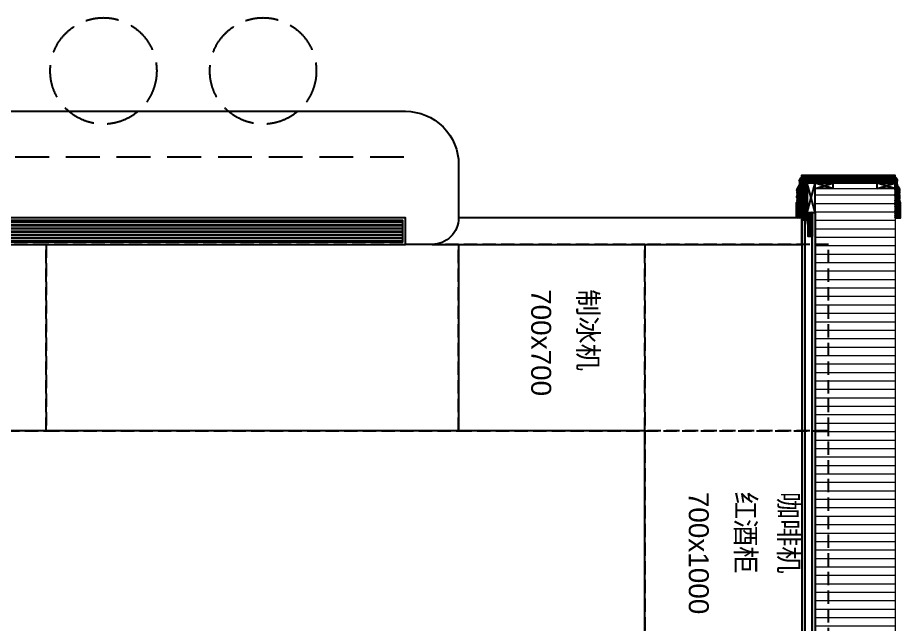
# Model space of a CAD drawing. Header units: millimetres. Extents: x 90086 to 135690, y -7745 to 15991.
# Drawn here: x 108052 to 111370, y 9842 to 12121 of the extents above; entities that cross this region are included whole.
import ezdxf

# ---------------------------------------------------------------- set-up
doc = ezdxf.new("R2010")
doc.units = ezdxf.units.MM
for name, pattern in [('ACAD_ISO02W100', [15, 12, -3]), ('DASH', [0.35, 0.25, -0.1]), ('DASHED', [19.05, 12.7, -6.35]), ('HIDDEN2', [0.1875, 0.125, -0.0625])]:
    doc.linetypes.add(name, pattern=pattern)
for name, color, linetype, lineweight in [('_ACM-A-WALL-HACH', 251, 'Continuous', 9), ('I-PL-WALL-FHINISH', 73, 'Continuous', 13), ('I-WALL', 6, 'Continuous', 13)]:
    doc.layers.add(name, color=color, linetype=linetype, lineweight=lineweight)
for name, color, linetype in [('FURN', 1, 'Continuous'), ('I-DETL-LW01', 1, 'Continuous'), ('I-DETL-LW02', 2, 'Continuous'), ('I-DETL-LW251', 251, 'Continuous'), ('I-PL-FURN', 1, 'DASH'), ('I-PL-IDS-MILL', 40, 'Continuous'), ('I-PL-LIGHT', 1, 'HIDDEN2'), ('PE-尺寸标注', 44, 'Continuous'), ('WALL TYPE$0$HATCH', 8, 'Continuous')]:
    doc.layers.add(name, color=color, linetype=linetype)
doc.styles.add('Arial', font='ARIALUNI.ttf')

# ---------------------------------------------------------------- blocks, each defined once
blk = doc.blocks.new('海龙_1215173755')
at = {"layer": 'WALL TYPE$0$HATCH', "ltscale": 2}
h = blk.add_hatch(dxfattribs=at)
h.set_pattern_fill('ANSI32', color=256, scale=0.5)
h.set_pattern_definition([(45, (-39299.698, -12402.6693), (-3.36759605, 3.36759605), []), (45, (-39297.453, -12402.6693), (-3.36759605, 3.36759605), [])])
edge = h.paths.add_edge_path()
edge.add_line((2.3, -7.2), (2.3, 11.3))
edge.add_line((2.3, 11.3), (-2.8, 11.3))
edge.add_arc((-2.8, 9.3), 2, 90, 201.2139)
edge.add_arc((-6, 5.9), 2.97, -243.0808, 63.0808, ccw=False)
edge.add_arc((-9.2, 9.3), 2, 338.7861, 450)
edge.add_line((-9.2, 11.3), (-22.7, 11.3))
edge.add_line((-22.7, 11.3), (-22.7, 9.3))
edge.add_line((-22.7, 9.3), (-9.2, 9.3))
edge.add_arc((-6, 6.1), 4.51, 135.3033, 404.6967)
edge.add_line((-2.8, 9.3), (0.3, 9.3))
edge.add_line((0.3, 9.3), (0.3, -3.5))
edge.add_line((0.3, -3.5), (0.3, -5.1))
edge.add_line((0.3, -5.1), (-6.5, -5.1))
edge.add_line((-6.5, -5.1), (-6.5, -7.2))
edge.add_line((-6.5, -7.2), (2.3, -7.2))
at = {"color": 1, "linetype": 'Continuous', "lineweight": 15}
blk.add_lwpolyline([(2.3, -7.2), (2.3, 11.3), (-2.8, 11.3, 0.527318), (-4.6, 8.5, -4.178276), (-7.3, 8.5, 0.527318), (-9.2, 11.3), (-22.7, 11.3), (-22.7, 9.3), (-9.2, 9.3, 2.396256), (-2.8, 9.3), (0.3, 9.3), (0.3, -3.5), (0.3, -5.1), (-6.5, -5.1), (-6.5, -7.2)], format="xyb", close=True, dxfattribs=at)
at = {"color": 1, "linetype": 'Continuous', "lineweight": 15, "elevation": 7.8}
blk.add_lwpolyline([(-17.3, 24.1), (-17.3, 8.5), (-15.2, 8.5), (-15.2, 24.1)], close=True, dxfattribs=at)
blk = doc.blocks.new('海龙_1215174788')
at = {"layer": 'I-DETL-LW01'}
for p, q in [((-55, 0), (55, -30)), ((-55, -30), (55, 0))]:
    blk.add_line(p, q, dxfattribs=at)
blk.add_lwpolyline([(55, -30), (-55, -30), (-55, 0), (55, 0), (55, -30)], close=True, dxfattribs=at)
blk = doc.blocks.new('K_18')
at = {"layer": 'I-DETL-LW01'}
for p, q in [((33.2, 0), (-33.2, -20)), ((-33.2, 0), (33.2, -20))]:
    blk.add_line(p, q, dxfattribs=at)
blk.add_lwpolyline([(-33.2, -20), (-33.2, 0), (33.2, 0), (33.2, -20), (-33.2, -20)], close=True, dxfattribs=at)
blk = doc.blocks.new('K_23')
at = {"layer": 'I-DETL-LW251'}
h = blk.add_hatch(dxfattribs=at)
h.set_pattern_fill('ANSI38', color=250, angle=-180)
h.set_pattern_definition([(225, (39382.281, 12629.7715), (2.24506403, -2.24506403), []), (315, (39382.281, 12629.7715), (6.7351921, -2.24506403), [7.9375, -4.7625])])
h.paths.add_polyline_path([(-50, -205), (-60, -205), (-60, -360), (-50, -360)])
h.paths.add_polyline_path([(-50, -20), (-60, -20), (-60, -205), (-50, -205)])
h = blk.add_hatch(dxfattribs=at)
h.set_pattern_fill('ANSI38', color=250, angle=-270)
h.set_pattern_definition([(135, (39382.281, 12570.7274), (-2.24506403, -2.24506403), []), (225, (39382.281, 12570.7274), (-2.24506403, -6.7351921), [7.9375, -4.7625])])
h.paths.add_polyline_path([(-50, -350), (60, -350), (60, -360), (-50, -360)])
at = {"layer": 'PE-尺寸标注'}
h = blk.add_hatch(dxfattribs=at)
h.set_pattern_fill('木纹面1', color=250, scale=5, angle=-270, style=0, pattern_type=2)
h.set_pattern_definition([(153.434949, (-140730.957, -13601.318), (1e-09, 20), [4.6213684, -17.7393114]), (130.601295, (-140748.251, -13614.475), (-2e-08, 20), [4.1580665, -88.037378]), (130.601295, (-140768.251, -13604.475), (-2e-08, 20), [4.1580665, -88.037378]), (130.601295, (-140788.251, -13594.475), (1e-08, 20), [4.1580665, -88.037378]), (153.434949, (-140728.162, -13611.466), (1e-09, 20), [4.2370078, -18.123672]), (140.194429, (-140731.952, -13609.57), (-8e-10, 20), [2.2404905, -75.862006]), (140.194429, (-140751.952, -13599.57), (-8e-10, 20), [2.2404905, -75.862006]), (140.194429, (-140771.952, -13589.57), (-8e-10, 20), [2.2404905, -75.862006]), (111.8014095, (-140733.673, -13608.136), (3e-08, 20), [2.8687121, -50.982936]), (123.6900675, (-140734.738, -13605.473), (1e-08, 20), [2.521813, -33.5336997]), (153.434949, (-140736.137, -13603.375), (8e-09, 20), [3.3552885, -19.005391]), (135, (-140739.138, -13601.874), (1e-14, 20), [2.717818, -53.8507243]), (135, (-140759.138, -13591.874), (1e-14, 20), [2.717818, -53.8507243]), (111.8014095, (-140741.06, -13599.952), (3e-08, 20), [2.19237, -51.659278]), (153.434949, (-140727.7, -13617.947), (8e-09, 20), [7.1896, -15.17108]), (140.194429, (-140734.13, -13614.731), (-8e-10, 20), [4.573562, -73.528935]), (140.194429, (-140754.13, -13604.731), (-8e-10, 20), [4.573562, -73.528935]), (140.194429, (-140774.13, -13594.731), (-8e-10, 20), [4.573562, -73.528935]), (123.6900675, (-140737.644, -13611.803), (1e-08, 20), [2.2405595, -33.8149534]), (105.945396, (-140738.887, -13609.939), (1.45e-06, 20), [3.5624845, -69.2386145]), (123.6900675, (-140739.865, -13606.514), (1e-08, 20), [4.0929665, -31.9625462]), (140.194429, (-140742.136, -13603.108), (-8e-10, 20), [5.197338, -72.905159]), (140.194429, (-140762.136, -13593.108), (-8e-10, 20), [5.197338, -72.905159]), (140.194429, (-140782.136, -13583.108), (3e-09, 20), [5.197338, -72.905159]), (111.8014095, (-140746.1286, -13599.781), (3e-08, 20), [5.7145015, -48.137147]), (140.194429, (-140735.09, -13619.251), (-8e-10, 20), [5.214067, -72.88843]), (140.194429, (-140755.09, -13609.251), (-8e-10, 20), [5.214067, -72.88843]), (140.194429, (-140775.09, -13599.251), (-8e-10, 20), [5.214067, -72.88843]), (123.6900675, (-140739.096, -13615.913), (1e-08, 20), [4.838075, -31.2174377]), (116.565051, (-140741.78, -13611.888), (-1e-09, 20), [7.98596, -81.456759]), (116.565051, (-140761.78, -13601.888), (-1e-09, 20), [7.98596, -81.456759]), (130.601295, (-140745.351, -13604.745), (-2e-08, 20), [4.319301, -87.876143]), (130.601295, (-140765.351, -13594.745), (-2e-08, 20), [4.319301, -87.876143]), (130.601295, (-140785.351, -13584.745), (-2e-08, 20), [4.319301, -87.876143]), (123.6900675, (-140741.874, -13617.917), (1e-08, 20), [2.7357916, -33.319722]), (116.565051, (-140743.392, -13615.64), (-8e-09, 20), [7.158076, -82.284643]), (116.565051, (-140763.392, -13605.64), (8e-08, 20), [7.158076, -82.284643]), (130.601295, (-140746.593, -13609.238), (-2e-08, 20), [1.700823, -90.4946216]), (130.601295, (-140766.593, -13599.238), (-2e-08, 20), [1.700823, -90.4946216]), (130.601295, (-140786.593, -13589.238), (-2e-08, 20), [1.700823, -90.4946216])])
edge = h.paths.add_edge_path()
edge.add_line((-65, -20), (60, -20))
edge.add_line((60, -20), (60, -20))
edge.add_line((60, -20), (80, -20))
edge.add_line((80, -20), (80, 0))
edge.add_line((80, 0), (23, 0))
edge.add_arc((18.9, 1.2), 4.26, 260.8861, 343.7626, ccw=False)
edge.add_arc((16.3, -5.2), 2.88, 48.9864, 176.76)
edge.add_arc((1.5, -24.3), 22.6, 58.2028, 121.7947)
edge.add_arc((-14.4, -5.7), 4.1, 9.3845, 139.2343)
edge.add_arc((-23.3, -13.3), 11.8, 60.5974, 123.6714)
edge.add_arc((-55.1, 28.8), 41, 265.8404, 308.0152, ccw=False)
edge.add_arc((-61, -13.2), 3.08, 20.575, 178.5813)
edge.add_line((-64, -13.1), (-66.4, -13.1))
edge.add_arc((-70.9, -11.4), 4.77, 280.7646, 339.5436, ccw=False)
edge.add_line((-70, -16.1), (-70, -30))
edge.add_line((-70, -30), (-65, -30))
edge.add_line((-65, -30), (-65, -20))
h = blk.add_hatch(dxfattribs=at)
h.set_pattern_fill('木纹面1', color=250, scale=5, angle=-270, style=0, pattern_type=2)
h.set_pattern_definition([(153.43495, (39381.414, 12647.705), (1e-09, 20), [4.621368, -17.739311]), (130.601295, (39364.12, 12634.548), (-2e-08, 20), [4.158067, -88.037378]), (130.601295, (39344.12, 12644.548), (-2e-08, 20), [4.158067, -88.037378]), (130.601295, (39324.12, 12654.548), (1e-08, 20), [4.158067, -88.037378]), (153.43495, (39384.21, 12637.557), (1e-09, 20), [4.237008, -18.123672]), (140.19443, (39380.42, 12639.452), (-8e-10, 20), [2.24049, -75.862006]), (140.19443, (39360.42, 12649.452), (-8e-10, 20), [2.24049, -75.862006]), (140.19443, (39340.42, 12659.452), (-8e-10, 20), [2.24049, -75.862006]), (111.80141, (39378.6984, 12640.8865), (3e-08, 20), [2.868712, -50.982936]), (123.690068, (39377.633, 12643.55), (1e-08, 20), [2.521813, -33.5337]), (153.43495, (39376.234, 12645.648), (8e-09, 20), [3.3552885, -19.005391]), (135, (39373.233, 12647.149), (1e-14, 20), [2.717818, -53.850724]), (135, (39353.233, 12657.149), (1e-14, 20), [2.717818, -53.850724]), (111.80141, (39371.311, 12649.0706), (3e-08, 20), [2.19237, -51.659278]), (153.43495, (39384.671, 12631.076), (8e-09, 20), [7.1896, -15.17108]), (140.19443, (39378.241, 12634.292), (-8e-10, 20), [4.573562, -73.528935]), (140.19443, (39358.241, 12644.292), (-8e-10, 20), [4.573562, -73.528935]), (140.19443, (39338.241, 12654.292), (-8e-10, 20), [4.573562, -73.528935]), (123.690068, (39374.727, 12637.219), (1e-08, 20), [2.2405595, -33.814953]), (105.945396, (39373.4845, 12639.0837), (1.45e-06, 20), [3.5624845, -69.238614]), (123.690068, (39372.506, 12642.509), (1e-08, 20), [4.0929665, -31.962546]), (140.19443, (39370.235, 12645.915), (-8e-10, 20), [5.197338, -72.90516]), (140.19443, (39350.235, 12655.915), (-8e-10, 20), [5.197338, -72.90516]), (140.19443, (39330.235, 12665.915), (3e-09, 20), [5.197338, -72.90516]), (111.80141, (39366.243, 12649.242), (3e-08, 20), [5.7145015, -48.137147]), (140.19443, (39377.281, 12629.771), (-8e-10, 20), [5.214067, -72.88843]), (140.19443, (39357.281, 12639.771), (-8e-10, 20), [5.214067, -72.88843]), (140.19443, (39337.281, 12649.771), (-8e-10, 20), [5.214067, -72.88843]), (123.690068, (39373.275, 12633.109), (1e-08, 20), [4.838075, -31.217438]), (116.56505, (39370.592, 12637.135), (-1e-09, 20), [7.98596, -81.456759]), (116.56505, (39350.592, 12647.135), (-1e-09, 20), [7.98596, -81.456759]), (130.601295, (39367.02, 12644.278), (-2e-08, 20), [4.3193, -87.876143]), (130.601295, (39347.02, 12654.278), (-2e-08, 20), [4.3193, -87.876143]), (130.601295, (39327.02, 12664.278), (-2e-08, 20), [4.3193, -87.876143]), (123.690068, (39370.497, 12631.106), (1e-08, 20), [2.735792, -33.319722]), (116.56505, (39368.9795, 12633.3825), (-8e-09, 20), [7.158076, -82.284643]), (116.56505, (39348.9795, 12643.3825), (8e-08, 20), [7.158076, -82.284643]), (130.601295, (39365.778, 12639.785), (-2e-08, 20), [1.700823, -90.494622]), (130.601295, (39345.778, 12649.785), (-2e-08, 20), [1.700823, -90.494622]), (130.601295, (39325.778, 12659.785), (-2e-08, 20), [1.700823, -90.494622])])
h.paths.add_polyline_path([(-60, -205), (-80, -205), (-80, -369.9), (-70, -369.9), (-70, -350), (-65, -350), (-65, -360), (-60, -360)])
h.paths.add_polyline_path([(-70, -20.1), (-80, -20.1), (-80, -205), (-60, -205), (-60, -10.1), (-65, -10.1), (-65, -20.1), (-70, -20.1)])
h = blk.add_hatch(dxfattribs=at)
h.set_pattern_fill('木纹面1', color=250, scale=5, angle=-270, style=0, pattern_type=2)
h.set_pattern_definition([(153.43495, (39381.414, 12588.66), (1e-09, 20), [4.621368, -17.739311]), (130.601295, (39364.12, 12575.504), (-2e-08, 20), [4.158067, -88.037378]), (130.601295, (39344.12, 12585.504), (-2e-08, 20), [4.158067, -88.037378]), (130.601295, (39324.12, 12595.504), (1e-08, 20), [4.158067, -88.037378]), (153.43495, (39384.21, 12578.513), (1e-09, 20), [4.237008, -18.123672]), (140.19443, (39380.42, 12580.408), (-8e-10, 20), [2.24049, -75.862006]), (140.19443, (39360.42, 12590.408), (-8e-10, 20), [2.24049, -75.862006]), (140.19443, (39340.42, 12600.408), (-8e-10, 20), [2.24049, -75.862006]), (111.80141, (39378.6984, 12581.8424), (3e-08, 20), [2.868712, -50.982936]), (123.690068, (39377.633, 12584.506), (1e-08, 20), [2.521813, -33.5337]), (153.43495, (39376.234, 12586.604), (8e-09, 20), [3.3552885, -19.005391]), (135, (39373.233, 12588.105), (1e-14, 20), [2.717818, -53.850724]), (135, (39353.233, 12598.105), (1e-14, 20), [2.717818, -53.850724]), (111.80141, (39371.311, 12590.0265), (3e-08, 20), [2.19237, -51.659278]), (153.43495, (39384.671, 12572.032), (8e-09, 20), [7.1896, -15.17108]), (140.19443, (39378.241, 12575.247), (-8e-10, 20), [4.573562, -73.528935]), (140.19443, (39358.241, 12585.247), (-8e-10, 20), [4.573562, -73.528935]), (140.19443, (39338.241, 12595.247), (-8e-10, 20), [4.573562, -73.528935]), (123.690068, (39374.727, 12578.175), (1e-08, 20), [2.2405595, -33.814953]), (105.945396, (39373.4845, 12580.0396), (1.45e-06, 20), [3.5624845, -69.238614]), (123.690068, (39372.506, 12583.465), (1e-08, 20), [4.0929665, -31.962546]), (140.19443, (39370.235, 12586.87), (-8e-10, 20), [5.197338, -72.90516]), (140.19443, (39350.235, 12596.87), (-8e-10, 20), [5.197338, -72.90516]), (140.19443, (39330.235, 12606.87), (3e-09, 20), [5.197338, -72.90516]), (111.80141, (39366.243, 12590.198), (3e-08, 20), [5.7145015, -48.137147]), (140.19443, (39377.281, 12570.727), (-8e-10, 20), [5.214067, -72.88843]), (140.19443, (39357.281, 12580.727), (-8e-10, 20), [5.214067, -72.88843]), (140.19443, (39337.281, 12590.727), (-8e-10, 20), [5.214067, -72.88843]), (123.690068, (39373.275, 12574.065), (1e-08, 20), [4.838075, -31.217438]), (116.56505, (39370.592, 12578.091), (-1e-09, 20), [7.98596, -81.456759]), (116.56505, (39350.592, 12588.091), (-1e-09, 20), [7.98596, -81.456759]), (130.601295, (39367.02, 12585.234), (-2e-08, 20), [4.3193, -87.876143]), (130.601295, (39347.02, 12595.234), (-2e-08, 20), [4.3193, -87.876143]), (130.601295, (39327.02, 12605.234), (-2e-08, 20), [4.3193, -87.876143]), (123.690068, (39370.497, 12572.062), (1e-08, 20), [2.735792, -33.319722]), (116.56505, (39368.9795, 12574.338), (-8e-09, 20), [7.158076, -82.284643]), (116.56505, (39348.9795, 12584.338), (8e-08, 20), [7.158076, -82.284643]), (130.601295, (39365.778, 12580.741), (-2e-08, 20), [1.700823, -90.494622]), (130.601295, (39345.778, 12590.741), (-2e-08, 20), [1.700823, -90.494622]), (130.601295, (39325.778, 12600.741), (-2e-08, 20), [1.700823, -90.494622])])
edge = h.paths.add_edge_path()
edge.add_line((-65, -360), (60, -360))
edge.add_line((60, -360), (60, -346.8))
edge.add_line((60, -346.8), (80, -346.8))
edge.add_line((80, -346.8), (80, -390))
edge.add_line((80, -390), (23, -390))
edge.add_arc((18.9, -391.2), 4.26, 16.2374, 99.1139)
edge.add_arc((16.3, -384.8), 2.88, -176.76, -48.9864, ccw=False)
edge.add_arc((1.5, -365.7), 22.6, -121.7947, -58.2028, ccw=False)
edge.add_arc((-14.4, -384.3), 4.1, -139.2343, -9.3845, ccw=False)
edge.add_arc((-23.3, -376.7), 11.8, -123.6714, -60.5974, ccw=False)
edge.add_arc((-55.1, -418.8), 41, 51.9848, 94.1596)
edge.add_arc((-61, -376.9), 3.08, -178.5813, -20.575, ccw=False)
edge.add_line((-64, -376.9), (-66.4, -376.9))
edge.add_arc((-70.9, -378.6), 4.77, 20.4564, 79.2354)
edge.add_line((-70, -373.9), (-70, -350))
edge.add_line((-70, -350), (-65, -350))
edge.add_line((-65, -350), (-65, -360))
at = {"layer": 'I-DETL-LW01'}
for points in [[(-60, -205), (-60, -20), (-50, -20), (-50, -205)], [(-50, -205), (-50, -360), (-60, -360), (-60, -205)]]:
    blk.add_lwpolyline(points, dxfattribs=at)
blk.add_lwpolyline([(-50, -350), (60, -350), (60, -360), (-50, -360)], close=True, dxfattribs=at)
at = {"layer": 'I-DETL-LW02'}
for points in [[(-65, -20), (60, -20), (60, -20), (80, -20), (80, 0), (23, 0, -0.37825), (18.2, -3, 0.623496), (13.5, -5, 0.284819), (-10.4, -5, 0.636149), (-17.5, -3, 0.282378), (-29.8, -3.5, -0.186128), (-58.1, -12.1, 0.824383), (-64, -13.1), (-66.4, -13.1, -0.262247), (-70, -16.1), (-70, -30), (-65, -30), (-65, -20)], [(-65, -360), (60, -360), (60, -346.8), (80, -346.8), (80, -390), (23, -390, 0.37825), (18.2, -387, -0.623496), (13.5, -385, -0.284819), (-10.4, -385, -0.636149), (-17.5, -387, -0.282378), (-29.8, -386.5, 0.186128), (-58.1, -377.9, -0.824383), (-64, -376.9), (-66.4, -376.9, 0.262247), (-70, -373.9), (-70, -350), (-65, -350), (-65, -360)]]:
    blk.add_lwpolyline(points, format="xyb", dxfattribs=at)
for points in [[(-80, -205), (-80, -20.1), (-70, -20.1), (-70, -30), (-65, -30), (-65, -20), (-60, -20), (-60, -205)], [(-60, -205), (-60, -360), (-65, -360), (-65, -350), (-70, -350), (-70, -369.9), (-80, -369.9), (-80, -205)]]:
    blk.add_lwpolyline(points, dxfattribs=at)
at = {"rotation": 270}
for p in [(-30, -53.4), (-30, -286.8)]:
    blk.add_blockref('K_18', p, dxfattribs=at)
at = {"layer": 'I-DETL-LW01', "xscale": -1}
blk.add_blockref('海龙_1215174788', (5, -320), dxfattribs=at)
blk = doc.blocks.new('K_37')
at = {"layer": '_ACM-A-WALL-HACH'}
h = blk.add_hatch(dxfattribs=at)
h.set_pattern_fill('ANSI31', color=256, scale=10, angle=135)
h.set_pattern_definition([(180, (69265, -216496.902), (-2e-15, -31.75), [])])
h.paths.add_polyline_path([(-3075, -150396.9), (-3075, -153146.9), (-3375, -153146.9), (-3375, -150396.9)])
at = {"layer": 'I-DETL-LW251'}
h = blk.add_hatch(dxfattribs=at)
h.set_pattern_fill('ANSI38', color=250, angle=-180)
h.set_pattern_definition([(225, (32736.846, -142229.7683), (2.24506403, -2.24506403), []), (315, (32736.846, -142229.7683), (6.7351921, -2.24506403), [7.9375, -4.7625])])
h.paths.add_polyline_path([(-3075, -150548.8), (-3063, -150548.8), (-3063, -153056.9), (-3075, -153056.9)])
h = blk.add_hatch(dxfattribs=at)
h.set_pattern_fill('ANSI38', color=250, angle=-180)
h.set_pattern_definition([(225, (-4253.941, -153505.1174), (2.245064, -2.245064), []), (315, (-4253.941, -153505.1174), (6.735192, -2.245064), [7.9375, -4.7625])])
h.paths.add_polyline_path([(-3063, -152966.3), (-3048.2, -152966.3), (-3048.2, -153056.9), (-3063, -153056.9)])
at = {"layer": 'I-PL-IDS-MILL'}
h = blk.add_hatch(dxfattribs=at)
h.set_pattern_fill('双横线2X10', color=250, pattern_type=2)
h.set_pattern_definition([(0, (-1525, -153026.893), (0, 12), []), (0, (-1525, -153024.893), (0, 12), [])])
h.paths.add_polyline_path([(1255, -153026.9), (1255, -152946.9), (-1525, -152946.9), (-1525, -153026.9)])
at = {"layer": 'PE-尺寸标注'}
h = blk.add_hatch(dxfattribs=at)
h.set_pattern_fill('木纹面1', color=250, scale=5, angle=90, style=0, pattern_type=2)
h.set_pattern_definition([(153.434949, (-94463.999, -163783.398), (1e-09, 20), [4.6213684, -17.7393114]), (130.601295, (-94481.293, -163796.555), (-2e-08, 20), [4.158067, -88.037378]), (130.601295, (-94501.293, -163786.555), (-2e-08, 20), [4.158067, -88.037378]), (130.601295, (-94521.293, -163776.555), (1e-08, 20), [4.158067, -88.037378]), (153.434949, (-94461.204, -163793.545), (1e-09, 20), [4.237008, -18.123672]), (140.194429, (-94464.993, -163791.65), (-8e-10, 20), [2.24049, -75.862006]), (140.194429, (-94484.993, -163781.65), (-8e-10, 20), [2.24049, -75.862006]), (140.194429, (-94504.993, -163771.65), (-8e-10, 20), [2.24049, -75.862006]), (111.8014095, (-94466.7146, -163790.216), (3e-08, 20), [2.868712, -50.982936]), (123.690068, (-94467.78, -163787.552), (1e-08, 20), [2.521813, -33.5336997]), (153.434949, (-94469.179, -163785.454), (8e-09, 20), [3.3552885, -19.005391]), (135, (-94472.18, -163783.954), (1e-15, 20), [2.717818, -53.850724]), (135, (-94492.18, -163773.954), (1e-15, 20), [2.717818, -53.850724]), (111.8014095, (-94474.102, -163782.032), (3e-08, 20), [2.19237, -51.659278]), (153.434949, (-94460.742, -163800.026), (8e-09, 20), [7.1896, -15.17108]), (140.194429, (-94467.172, -163796.811), (-8e-10, 20), [4.573562, -73.528935]), (140.194429, (-94487.172, -163786.811), (-8e-10, 20), [4.573562, -73.528935]), (140.194429, (-94507.172, -163776.811), (-8e-10, 20), [4.573562, -73.528935]), (123.690068, (-94470.686, -163793.883), (1e-08, 20), [2.2405595, -33.8149534]), (105.945396, (-94471.9285, -163792.0186), (1.45e-06, 20), [3.5624845, -69.2386145]), (123.690068, (-94472.907, -163788.593), (1e-08, 20), [4.0929665, -31.962546]), (140.194429, (-94475.178, -163785.188), (-8e-10, 20), [5.197338, -72.905159]), (140.194429, (-94495.178, -163775.188), (-8e-10, 20), [5.197338, -72.905159]), (140.194429, (-94515.178, -163765.188), (3e-09, 20), [5.197338, -72.905159]), (111.8014095, (-94479.17, -163781.8604), (3e-08, 20), [5.7145015, -48.137147]), (140.194429, (-94468.132, -163801.331), (-8e-10, 20), [5.214067, -72.88843]), (140.194429, (-94488.132, -163791.331), (-8e-10, 20), [5.214067, -72.88843]), (140.194429, (-94508.132, -163781.331), (-8e-10, 20), [5.214067, -72.88843]), (123.690068, (-94472.138, -163797.993), (1e-08, 20), [4.838075, -31.2174378]), (116.565051, (-94474.821, -163793.967), (-1e-09, 20), [7.98596, -81.456759]), (116.565051, (-94494.821, -163783.967), (-1e-09, 20), [7.98596, -81.456759]), (130.601295, (-94478.393, -163786.824), (-2e-08, 20), [4.319301, -87.876143]), (130.601295, (-94498.393, -163776.824), (-2e-08, 20), [4.319301, -87.876143]), (130.601295, (-94518.393, -163766.824), (-2e-08, 20), [4.319301, -87.876143]), (123.690068, (-94474.916, -163799.996), (1e-08, 20), [2.7357917, -33.319722]), (116.565051, (-94476.4335, -163797.72), (-8e-09, 20), [7.158076, -82.284643]), (116.565051, (-94496.4335, -163787.72), (8e-08, 20), [7.158076, -82.284643]), (130.601295, (-94479.635, -163791.317), (-2e-08, 20), [1.700823, -90.494622]), (130.601295, (-94499.635, -163781.317), (-2e-08, 20), [1.700823, -90.494622]), (130.601295, (-94519.635, -163771.317), (-2e-08, 20), [1.700823, -90.494622])])
h.paths.add_polyline_path([(-3036.9, -150577.5), (-3036.9, -153034.3), (-3032.2, -153034.3), (-3032.2, -153027.7), (-3029.4, -153027.7), (-3029.4, -153036.9), (-3024.9, -153036.9), (-3024.9, -150574.9), (-3029.4, -150574.9), (-3029.4, -150584.1), (-3032.2, -150584.1), (-3032.2, -150577.5)])
at = {"layer": 'I-DETL-LW01'}
for points in [[(-3075, -150548.8), (-3063, -150548.8), (-3063, -153056.9), (-3075, -153056.9)], [(-3063, -152966.3), (-3048.2, -152966.3), (-3048.2, -153056.9), (-3063, -153056.9)]]:
    blk.add_lwpolyline(points, close=True, dxfattribs=at)
at = {"layer": 'I-DETL-LW02'}
blk.add_lwpolyline([(-3036.9, -150577.5), (-3036.9, -153034.3), (-3032.2, -153034.3), (-3032.2, -153027.7), (-3029.4, -153027.7), (-3029.4, -153036.9), (-3024.9, -153036.9), (-3024.9, -150574.9), (-3029.4, -150574.9), (-3029.4, -150584.1), (-3032.2, -150584.1), (-3032.2, -150577.5)], close=True, dxfattribs=at)
at = {"layer": 'I-PL-FURN', "ltscale": 500}
for centre in [(-1000, -153588.7), (-400, -153588.7)]:
    blk.add_circle(centre, 200, dxfattribs=at)
at = {"layer": 'I-PL-IDS-MILL'}
for points in [[(1465, -150934.2), (1465, -151036.9, -0.414214), (1265, -151236.9), (-2435, -151236.9), (-2435, -152236.9), (-1735, -152236.9)], [(1465, -152936.9), (1465, -153236.9, -0.414214), (1265, -153436.9), (-1535, -153436.9, -0.414214), (-1735, -153236.9), (-1735, -153036.9, -0.414214), (-1635, -152936.9), (-1535, -152936.9), (-1535, -153036.9), (1265, -153036.9), (1265, -152236.9)]]:
    blk.add_lwpolyline(points, format="xyb", dxfattribs=at)
at = {"layer": 'I-PL-IDS-MILL', "color": 8, "linetype": 'DASH', "ltscale": 200}
for points in [[(-2435, -152236.9), (-2435, -151236.9), (-3125, -151236.9), (-3125, -152236.9)], [(-2435, -152936.9), (-2435, -152236.9), (-3125, -152236.9), (-3125, -152936.9)], [(-1735, -152936.9), (-1735, -152236.9), (-2435, -152236.9), (-2435, -152936.9)], [(-185, -152936.9), (-185, -152236.9), (-1735, -152236.9), (-1735, -152936.9)], [(665, -152936.9), (665, -152236.9), (-185, -152236.9), (-185, -152936.9)]]:
    blk.add_lwpolyline(points, close=True, dxfattribs=at)
at = {"layer": 'I-PL-IDS-MILL'}
for points in [[(-1735, -152936.9), (-1735, -152236.9), (1265, -152236.9)], [(-1635, -152936.9), (-3025, -152936.9), (-3025, -153036.9), (-1735, -153036.9)]]:
    blk.add_lwpolyline(points, dxfattribs=at)
for points in [[(1265, -152936.9), (-1535, -152936.9), (-1535, -153036.9), (1265, -153036.9)], [(1255, -152946.9), (-1525, -152946.9), (-1525, -153026.9), (1255, -153026.9)]]:
    blk.add_lwpolyline(points, close=True, dxfattribs=at)
at = {"layer": 'I-PL-LIGHT', "linetype": 'DASHED', "ltscale": 10}
blk.add_line((1265, -153265.9), (-1535, -153265.9), dxfattribs=at)
at = {"layer": 'I-PL-WALL-FHINISH'}
blk.add_line((-3025, -150586.9), (-3025, -153036.9), dxfattribs=at)
at = {"layer": 'I-WALL'}
blk.add_lwpolyline([(-3075, -150396.9), (-3075, -153146.9), (-3375, -153146.9), (-3375, -150396.9)], close=True, dxfattribs=at)
at = {"xscale": -1, "rotation": 90}
blk.add_blockref('海龙_1215173755', (-3036.9, -153034.3), dxfattribs=at)
at = {"rotation": 90.00000000000001}
blk.add_blockref('K_23', (-3395, -153116.9), dxfattribs=at)
at = {"layer": 'FURN', "linetype": 'ACAD_ISO02W100', "char_height": 75, "attachment_point": 1, "rotation": 90, "style": 'Arial'}
for s, insert in [('{\\fArial Unicode MS|b0|i0|c134|p34;700x1000}', (-2674.9, -152007.9)), ('{\\fArial Unicode MS|b0|i0|c134|p34;咖啡机}', (-3013.8, -152007.9)), ('{\\fArial Unicode MS|b0|i0|c134|p34;红酒柜}', (-2851.3, -152007.9)), ('{\\fArial Unicode MS|b0|i0|c134|p34;700x700}', (-2082.6, -152769.2)), ('{\\fArial Unicode MS|b0|i0|c134|p34;制冰机}', (-2259, -152769.2))]:
    blk.add_mtext_dynamic_manual_height_columns(s, width=151170.167, gutter_width=500, heights=[109.5], dxfattribs=dict(at, insert=insert))

msp = doc.modelspace()

# ---------------------------------------------------------------- block references
at = {"rotation": 180}
msp.add_blockref('K_37', (107974.6, -141667.6), dxfattribs=at)

doc.saveas('drawing.dxf')
